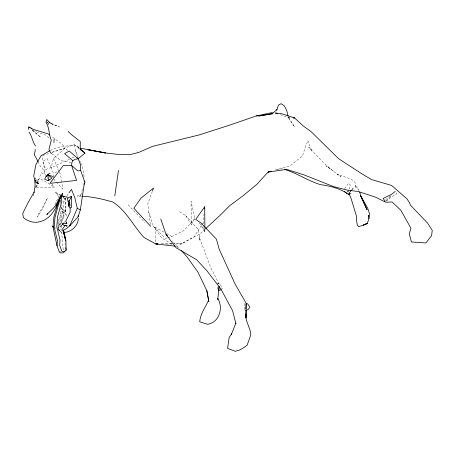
<?xml version="1.0" encoding="UTF-8"?>
<svg xmlns="http://www.w3.org/2000/svg" width="455" height="455" viewBox="0 0 455 455"><rect width="100%" height="100%" fill="white"/><g stroke="black" fill="none" stroke-linecap="round" stroke-linejoin="round"><path stroke-width="0.34" stroke-dasharray="2.27 1.71" d="M65.776 197.999L65.873 211.717L64.593 210.056L60.93 223.849L61.647 229.565M65.656 209.124L65.611 213.469L61.215 222.421M60.049 204.352L60.077 202.265M61.254 206.803L61.215 210.29L60.515 209.397M203.482 223.814L203.243 222.518L204.21 212.229M33.795 194.285L33.602 195.593L33.789 194.387M51.836 183.706L54.412 187.085L35.575 187.75L37.043 182.358M53.576 176.984L53.497 173.6L51.114 167.781L53.531 158.476L64.906 148.216L68.318 150.759M61.613 225.015L58.365 228.456L62.744 212.098L61.357 205.455M82.497 189.052L81.166 194.069L79.648 196.253L81.035 194.99L77.043 196.099L81.195 196.15M35.956 187.244L38.612 183.695L36.866 182.87L34.881 179.975L35.894 177.837M152.323 191.379L147.847 203.766L150.48 224.867M35.575 187.75L41.291 172.803L44.544 174.151L45.602 175.078M58.365 228.456L63.78 214.84L61.368 206.183M58.092 221.198L60.97 214.242L60.14 211.217M54.953 204.722L59.463 194.672M347.449 192.232L348.598 189.815M348.888 189.206L350.737 185.401L348.575 183.206L344.549 188.819M69.405 159.222L51.114 167.781L48.19 168.31L45.864 169.63L44.886 171.615L44.544 174.151L45.403 175.272M60.225 201.377L60.788 200.257M191.322 224.599L194.871 218.519L191.06 201.258L191.322 224.599L185.543 215.465L178.246 210.995M65.446 197.936L63.143 201.747L63.251 212.394L61.977 210.739L58.303 224.48L59.014 230.179L61.544 232.59L62.591 240.843L62.193 242.259L63.364 250.074M201.372 225.464L194.245 236.663L177.257 246.417L172.115 240.911M201.741 224.878L203.243 222.518M61.459 225.225L60.43 226.721L60.435 228.882L62.073 230.679L60.066 231.14L58.627 230.315L62.409 232.732M66.589 196.247L68.608 193.392M351.732 190.162L353.666 187.437L351.567 190.042M386.534 201.178L391.766 195.081M194.871 218.519L183.746 230.702L171.95 236.509L167.946 237.641M220.954 289.744L222.558 288.032L219.958 284.261L217.729 283.493M63.467 223.047L64.855 221.574M205.131 229.138L199.99 233.881L182.392 243.146L175.556 244.136M385.669 199.563L391.658 194.99M385.618 200.928L396.686 193.722L395.6 191.993M52.37 177.808L54.111 176.796M36.866 182.87L39.181 181.534L36.11 180.419M55.044 172.758L56.721 171.791M37.646 179.964L40.063 178.536L54.412 187.085M50.295 150.491L57.25 147.431L74.41 144.832L79.517 148.023L77.026 145.674L78.994 148.364M71.924 158.039L74.449 156.856M51.847 152.254L74.41 144.832L78.851 148.33M42.713 155.502L49.436 153.289M52.126 152.408L64.906 148.216L62.653 144.553L51.375 136.284M275.389 169.977L290.125 165.791L302.609 155.883L305.606 146.078L307.916 140.959L307.819 140.402L311.959 151.316L308.808 147.175C318.733 157.851 328.692 168.64 340.954 176.676L337.291 174.208L349.486 178.593L353.774 180.766L355.4 183.12L356.191 188.256L355.332 185.151L358.904 190.207L357.835 188.762L358.802 189.809M167.281 237.828L165.279 238.392L153.409 226.26L148.705 212.093M58.325 225.145L61.51 224.383M277.021 169.988L282.561 168.708M161.36 243.766L171.876 243.453M172.576 243.436L182.392 243.146M166.365 244.039L172.018 244.096M59.269 251.865L61.118 251.922M289.994 117.68L288.049 117.578L279.671 114.427M288.356 117.487L294.647 127.081L287.987 116.816L288.356 117.487L289.727 117.583M71.196 162.571L61.095 160.626L52.211 153.983M217.217 283.419L219.06 283.943L219.23 285.342M54.85 227.83L56.204 228.251M35.655 182.518L38.612 183.695L35.484 178.286L35.49 179.344M32.68 130.363L40.529 133.542L45.386 134.896L49.504 138.394M51.108 123.578L59.417 126.99L51.165 123.601M60.953 195.149L54.725 191.959L56.994 193.574L59.503 194.666M51.495 123.51L55.192 125.25M62.744 212.098L65.782 213.634L66.834 216.159M171.797 243.982L161.77 238.016L153.409 226.26L164.067 232.232M166.496 233.546L171.95 236.509M176.603 246.593L179.981 248.811M62.716 197.282L65.395 198.943L63.165 197.515M64.041 201.65L64.422 201.895M330.262 168.856L325.899 165.796L334.004 171.495M32.299 130.318L40.825 137.364L32.459 130.107M34.881 179.975L38.612 183.695L36.531 183.513L35.706 181.744M128.145 204.778L144.781 222.427M58.428 229.348L60.066 231.14L58.456 229.183M185.543 215.465L198.511 229.741L199.66 238.249L210.932 267.984L219.06 283.943M53.622 179.014L62.699 189.007L61.613 181.522M47.121 177.524L47.98 178.644M348.541 191.959L347.717 190.838L348.553 192.749M199.415 222.944L204.915 231.612L204.892 228.768M57.569 222.467L58.496 224.252M38.055 161.531L40.148 165.859L44.886 171.615L42.042 155.718M202.617 226.641L204.915 231.612L204.318 228.364M53.531 158.476L59.207 171.467M59.491 172.115L60.629 174.714L61.516 180.84M74.41 144.832L75.49 150.867L77.998 156.691M79.665 160.575L80.501 162.52M80.78 163.163L82.73 167.696L84.118 177.097M51.114 167.781L47.348 158.715L42.673 161.286L45.864 169.63M56.994 193.574L58.519 197.271M75.49 150.867L77.231 156.15M60.248 200.143L60.663 202.134M65.037 243.004L65.429 245.62M217.49 286.821L217.718 289.613M244.386 303.366L244.853 310.06M63.171 201.44L63.188 201.724M155.582 227.619L155.729 243.209M65.782 198.073L65.873 211.717M47.439 198.124L42.628 208.629L37.173 217.126L39.676 211.689L41.752 209.016L47.439 198.124M199.671 238.824L199.591 236.862L199.711 240.121L199.671 238.824"/><path stroke-width="0.68" d="M204.881 227.346L204.722 206.746L195.707 219.373L200.894 222.91L216.375 239.08L219.196 249.192L235.116 284.074L246.121 303.189L246.053 318.727C247.275 324.034 250.421 329.067 250.836 334.795L247.236 344.964L244.085 347.483L239.319 350.151L235.258 351.3L227.602 348.399L229.149 337.496L231.72 333.691L231.231 334.749L235.94 323.033M70.155 207.946L71.435 207.611L71.537 196.287L67.357 198.454L68.603 203.214L68.745 206.138L70.155 207.946L70.115 212.314L65.73 221.323L66.669 223.143M246.058 310.236L245.99 317.994L245.922 313.876M80.171 149.979L80.29 141.55L70.485 133.804L68.079 131.324M62.744 230.52C69.223 228.063 73.238 221.42 78.124 216.802L78.169 215.403M245.922 308.962L246.104 304.059M53.906 142.62L54.145 139.037M64.997 251.496L63.012 252.9L60.208 252.9L59.269 251.865L57.029 245.854L57.398 240.553L54.191 227.358L54.941 217.541L59.207 201.975L59.11 200.177M204.528 208.799L204.722 206.746M219.105 286.695L217.774 299.538L217.723 298.378C223.678 307.802 219.299 322.606 207.469 324.29L199.722 321.776C200.416 313.654 205.376 307.438 208.6 300.232L206.849 290.728L197.965 272.17L187.09 256.967L181.317 250.335M219.088 286.667L218.667 290.648L220.954 289.744M114.802 195.934L118.471 170.398M33.994 192.971L35.069 185.748L34.893 180.117L33.715 176.096L35.894 164.716L40.984 155.781L49.692 150.815M368.817 218.622L369.54 213.765L367.731 208.316L360.599 195.616M35.058 182.279L35.24 181.062M68.961 204.778L68.745 206.138L70.025 205.796L69.296 200.837L71.537 196.287M78.124 216.802L80.342 209.92L84.368 183.058L83.953 184.389M35.336 149.513L34.341 154.859L38.055 161.531M28.295 129.453L28.802 126.934L33.118 129.334L48.116 133.838L49.749 135.061M78.351 218.377C78.129 225.771 71.782 231.572 64.718 232.477M58.809 200.57L53.974 216.546L52.939 226.8L57.029 245.854M152.556 190.725L153.5 188.12L141.01 198.09L133.838 208.236L150.65 226.271M70.303 224.457L69.791 225.771L77.293 208.333L74.785 197.584L71.435 189.388L69.012 192.818M61.488 195.428L56.113 206.78L62.699 193.227C57.37 203.288 54.173 216.097 42.554 220.846C35.968 223.638 28.705 222.279 23.353 217.507L22.75 213.406L27.601 203.556L34.17 191.97M80 148.472L84.966 153.136L78.106 158.789L75.172 159.307L72.84 160.649L71.873 162.702L71.554 165.33L76.576 180.407L49.913 183.314L63.285 165.54L71.554 165.33L76.901 170.227L78.232 170.932L80.723 170.5L80.552 164.869L77.668 157.47M59.417 199.546L60.947 196.389M45.927 176.768L44.596 179.247L48.162 180.692L51.79 178.144L47.957 174.242L45.927 176.768L49.208 175.357L52.888 176.438M60.833 195.167L55.715 205.216L53.644 207.929L46.814 214.612L47.712 213.623M349.406 193.426L348.632 194.512C340.306 188.307 330.205 186.072 320.189 184.571C307.836 180.709 296.944 173.122 284.489 169.419M64.951 225.652L62.602 228.717L65.907 241.048L66.117 250.199L64.388 251.416L61.92 251.342L59.673 245.302L60.037 239.984L56.818 226.732L57.563 216.876L61.817 201.252L61.249 195.758M351.152 190.565L349.053 193.17L348.632 194.512L350.919 193.591M205.643 228.666L220.038 215.391L229.616 205.796L243.38 195.468L256.671 184.576L268.069 172.081L286.656 169.391L303.809 174.805L333.913 186.721L347.626 190.15L358.239 191.51L375.699 197.237L385.658 202.191L392.164 201.992L400.849 210.278L410.962 228.239L409.255 233.722L411.405 241.969L425.931 242.936L431.573 235.69L432.25 230.378L427.637 223.172L410.586 205.296L409.363 202.481L406.901 198.75L391.55 185.441L371.53 179.549L360.974 173.264L338.526 158.636L311.18 131.7L303.417 126.063L294.522 117.913L281.634 113.727L275.332 113.005L277.317 113.517M395.236 191.418L391.596 194.348L383.173 198.425L385.038 201.286M49.203 179.964L48.162 180.692L49.208 175.357L46.848 175.675M66.123 223.524L66.97 223.069L62.102 223.962L63.319 225.054L67.186 226.101L65.878 225.674M47.957 174.242L50.186 173.19M245.871 310.447L248.322 309.451L249.858 307.227L247.873 304.071L246.388 303.292M270.702 171.307L268.023 172.07L271.481 171.268M68.022 201.19L69.296 200.837M68.603 203.214L69.877 202.867M68.739 204.38L70.019 204.039M256.415 115.962L271.413 112.715L273.318 112.834L276.941 109.604L276.748 110.15L278.471 105.025L281.116 103.7L284.324 105.816L286.724 110.417L288.055 116.122M52.541 226.26L53.69 226.05M258.394 115.815L262.353 115.513L272.92 113.625L258.741 115.934L262.353 115.513L256.648 115.797L231.635 124.465L199.785 134.782L152.391 146.419L138.883 152.362L130.369 154.541L118.8 154.495L105.418 152.954L88.02 149.718L105.429 152.954L80.171 148.148M157.857 243.869L155.752 243.931L144.127 237.601C133.207 225.834 126.592 210.864 112.794 201.997C102.745 199.108 92.331 196.748 81.889 196.162M157.874 243.954L155.752 243.931L175.175 246.178M62.102 223.962L63.518 223.979M293.23 117.851L294.522 117.913L293.151 117.822M61.908 195.895L67.937 197.345M61.834 195.883L64.166 196.384M34.881 179.975L35.348 180.169M77.293 208.333L80.342 209.92M64.178 231.993L63.131 231.237L65.907 241.048L64.178 231.993L64.621 235.445M51.648 153.551L50.522 152.692L48.964 149.496L51.267 140.117C48.691 134.367 49.561 127.69 45.966 122.241L46.734 119.546L50.056 122.867M80.518 149.638L84.966 153.136M28.802 126.934L29.888 127.787M344.298 191.327L346.869 193.443M48.969 122.037L50.528 123.339M72.84 160.649L64.599 153.659L69.279 151.049L78.106 158.789M52.626 226.59L53.491 227.403M160.769 219.031L166.047 234.405L167.446 235.906M31.15 128.02L31.947 128.953M166.047 234.405L176.079 247.77L196.566 259.686L206.701 270.492L220.578 288.595L222.142 291.365L232.664 310.907L235.963 323.789M46.928 121.849L48.713 124.238M35.592 146.021C32.447 141.852 32.151 136.403 29.114 132.138M360.553 195.65L367.031 209.783L360.929 196.213L359.66 191.947M349.104 194.023L350.907 197.891L356.669 216.825L356.339 219.395L357.317 225.009L358.665 226.738L367.191 223.735L369.045 218.383L368.686 215.329L368.692 216.66M80.723 170.5L84.914 182.472L84.715 181.124M206.849 290.728L208.817 301.432L208.6 300.232M65.725 247.583L66.117 250.199M64.792 236.827L64.968 238.204M367.208 223.297L363.528 225.094L367.208 223.297"/></g></svg>
